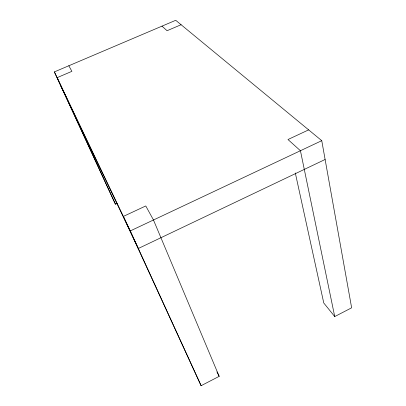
<?xml version="1.0" encoding="UTF-8"?>
<svg xmlns="http://www.w3.org/2000/svg" width="406" height="406" viewBox="0 0 406 406"><rect width="100%" height="100%" fill="white"/><g stroke="black" fill="none" stroke-linecap="round" stroke-linejoin="round"><path stroke-width="0.61" d="M201.112 385.7L219.184 376.347L153.473 219.991L145.769 205.949L123.368 216.413L201.112 385.7L130.29 230.918L54.363 71.908L175.717 20.3L321.755 140.674L351.637 307.814L334.727 316.563L323.775 303.008L295.304 172.966M325.115 159.482L138.329 248.487L60.428 85.062M130.29 230.918L321.755 140.674M308.651 129.874L287.981 139.527L300.43 150.722L334.727 316.563M54.363 71.908L115.451 204.223L117.156 203.431M181.086 24.725L167.064 30.714L161.979 26.141M68.827 65.757L71.892 71.344L57.109 77.658L115.451 204.223M216.895 371.886L219.184 376.347"/></g></svg>
